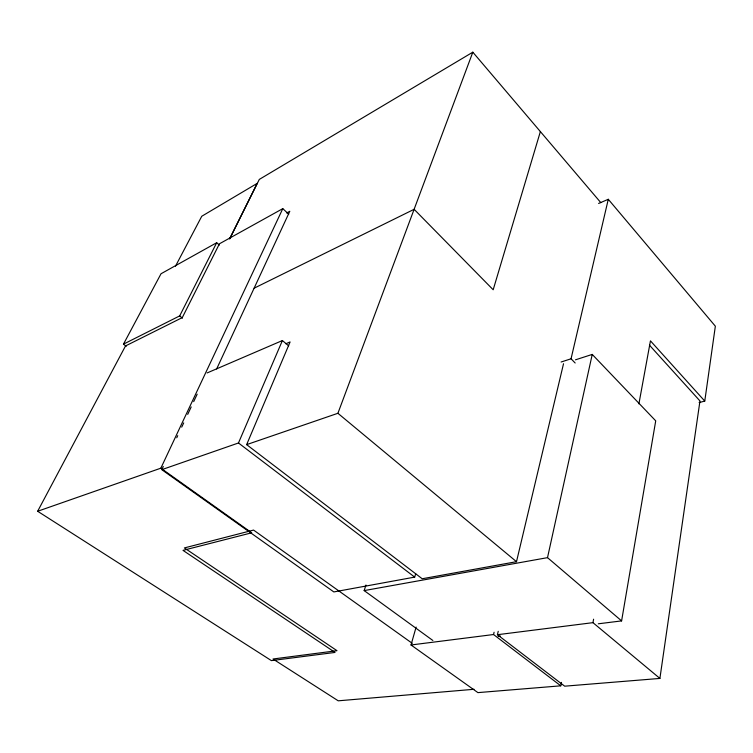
<?xml version="1.0" encoding="UTF-8"?>
<svg xmlns="http://www.w3.org/2000/svg" width="753" height="753" viewBox="0 0 753 753"><rect width="100%" height="100%" fill="white"/><g stroke="black" fill="none" stroke-linecap="round" stroke-linejoin="round"><path stroke-width="1.13" d="M699.113 402.582L704.77 401.076L715.35 326.19L608.283 199.291L598.607 203.461M498.232 631.315L497.413 634.713L564.684 686.181L659.901 678.425L699.97 400.944L649.462 345.185M598.296 623.804L621.601 620.896L655.722 420.842L592.235 354.418L575.461 359.83M638.902 403.862L650.451 340.855L704.77 401.076M659.901 678.425L592.95 622.656L593.599 619.192M416.117 627.08L411.016 644.982L477.92 692.619L560.769 685.823L561.456 682.369M621.601 620.896L547.516 557.644L592.235 354.418M575.17 363.002L571.056 358.786L608.283 199.291M285.829 343.754L290.103 341.937L246.636 444.628L422.198 578.756L516.502 561.691L563.526 363.737M560.769 685.823L493.544 634.525L494.09 632.247M288.681 345.862L282.403 340.544L238.475 442.98L161.782 469.665L333.843 591.933L414.687 577.109L415.684 573.73M540.372 131.587L493.187 289.764L414.122 209.306L254.109 288.201M432.853 640.474L364.17 590.597L365.949 585.034M246.636 444.628L337.909 413.284L472.818 52.183L600.828 202.651M216.648 368.951L289.783 211.292L286.695 212.977M160.85 468.178L251.718 532.795L182.998 550.368L335.047 652.427L271.409 660.616L37.65 511.268L160.85 468.178L282.789 208.637L288.747 214.191M162.281 468.601L163.279 466.474M176.739 437.775L177.736 435.648M181.718 427.139L183.713 422.894M187.704 414.385L191.187 406.949M193.681 401.631L197.173 394.196M229.693 238.616L257.197 183.365L201.766 216.252L175.487 266.195M229.665 238.965L259.305 179.412L472.818 52.183M126.259 346.295L123.473 344.149L179.685 315.902L216.685 242.72L219.349 245.036M37.65 511.268L125.516 345.947L182.292 317.597L219.424 243.803L282.789 208.637M123.473 344.149L161.029 273.753L216.685 242.72M207.131 372.933L282.403 340.544M561.107 362.014L571.056 358.786M364.17 590.597L547.516 557.644M411.016 644.982L493.544 634.525M497.413 634.713L592.95 622.656M498.128 636.323L500.453 636.031M474.032 689.287L338.238 700.817L272.972 659.007L336.996 650.686L184.372 547.93L253.563 530.074L412.305 643.363M238.475 442.98L414.687 577.109M179.685 315.902L182.424 318.124M337.909 413.284L516.502 561.691"/></g></svg>
